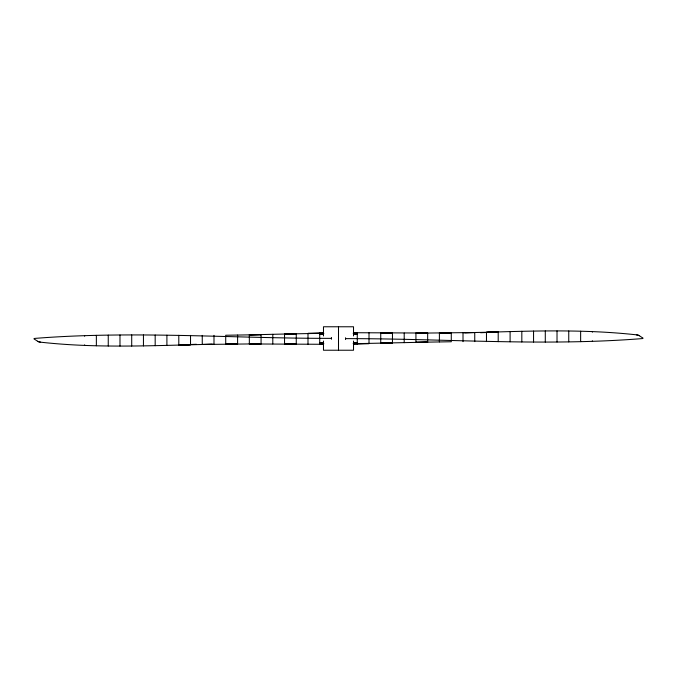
<?xml version="1.0" encoding="UTF-8"?>
<svg xmlns="http://www.w3.org/2000/svg" width="677" height="677" viewBox="0 0 677 677"><rect width="100%" height="100%" fill="white"/><g stroke="black" fill="none" stroke-linecap="round" stroke-linejoin="round"><path stroke-width="1.02" d="M331.459 339.228L331.459 337.51M345.541 339.49L345.541 337.772M323.64 333.786L319.73 334.362L323.64 333.82M353.36 343.214L357.27 342.638L353.36 343.18M464.964 332.737L474.746 332.525L427.661 333.05L357.27 332.729L353.36 333.042L357.27 332.94L353.36 333.186L357.27 333.482L353.36 333.329M212.036 344.263L202.254 344.475L249.339 343.95L319.73 344.271L323.64 343.958L319.73 344.06L323.64 343.814L319.73 343.518L323.64 343.671M284.535 343.975L296.264 344.043L284.535 343.992L284.535 334.032L323.64 333.279L319.73 333.583L322.658 333.465M415.932 342.376L415.932 333.059L427.661 333.05L427.661 342.13L353.36 343.721L357.27 343.417L354.342 343.535M196.389 344.271L182.705 344.83M480.611 332.729L494.295 332.17M331.459 338.365C232.541 338.483 133.479 330.554 34.671 338.415L33.892 338.805L38.42 341.758A5.619 1.456 0 0 0 40.612 342.173C97.877 348.604 155.566 345.405 213.01 344.246M345.541 338.635C444.451 338.508 543.521 346.455 642.329 338.585L643.108 338.195L638.58 335.242A5.619 1.456 0 0 0 636.388 334.827C586.612 329.335 536.429 330.765 486.475 332.28L486.475 341.606M486.475 332.28L498.204 331.95L498.204 341.69M190.525 335.394L190.525 344.745L178.796 345.05L178.796 335.31M261.068 334.624L261.068 343.941L249.339 343.95L249.339 334.87L296.264 333.753L296.264 344.068M380.736 332.932L380.736 343.264L392.465 342.943L392.465 333.008L380.736 332.957L392.465 333.025M284.535 334.032L296.264 333.753M463.99 332.754L498.204 332.001M380.736 343.247L392.465 342.968M178.796 344.999L190.525 344.745M307.993 333.422L319.73 333.219L307.993 333.38L307.993 344.187M225.72 344.111L237.602 343.941L225.72 344.119L225.72 335.25L261.068 334.675L249.339 334.87M427.661 342.13L415.932 342.325L451.28 341.75L451.28 332.881L439.398 333.059L451.28 332.889M369.007 343.577L357.27 343.781L369.007 343.62L369.007 332.813M415.932 333.118L427.661 333.067M249.339 343.933L261.068 343.882M323.64 333.118L319.73 333.135L323.64 333.355M353.36 343.882L357.27 343.865L353.36 343.645M353.36 333.795L357.27 334.345L353.36 333.778M323.64 343.205L319.73 342.655L323.64 343.222M636.388 334.827L639.562 335.674M37.438 341.326L40.612 342.173M592.367 331.595L592.367 332.145M592.367 340.802L592.367 341.31M580.638 331.248L580.638 341.665M568.748 330.968L568.748 341.868M557.019 330.901L557.019 342.02M545.29 330.909L545.29 342.063M533.552 331.07L533.552 342.046M521.823 331.29L521.823 341.953M510.094 331.628L510.094 341.809M474.746 332.509L474.746 341.606M463.009 332.695L463.009 341.657M439.398 332.966L439.398 341.927M404.203 333.042L404.203 342.68M357.27 332.729L357.27 343.992M353.521 335.953L353.521 326.771L323.479 326.771L323.479 335.953M353.521 341.047L353.521 350.229L323.479 350.229L323.479 341.047M338.5 326.771L338.5 350.229M319.73 333.008L319.73 344.271M272.797 334.32L272.797 343.958M237.602 335.073L237.602 344.034M213.991 335.343L213.991 344.305M202.254 335.394L202.254 344.491M166.906 335.191L166.906 345.372M155.177 335.047L155.177 345.71M143.448 334.954L143.448 345.93M131.71 334.937L131.71 346.091M119.981 334.98L119.981 346.099M108.252 335.132L108.252 346.032M96.362 335.335L96.362 345.752M84.633 335.69L84.633 336.198M84.633 344.855L84.633 345.405"/></g></svg>
